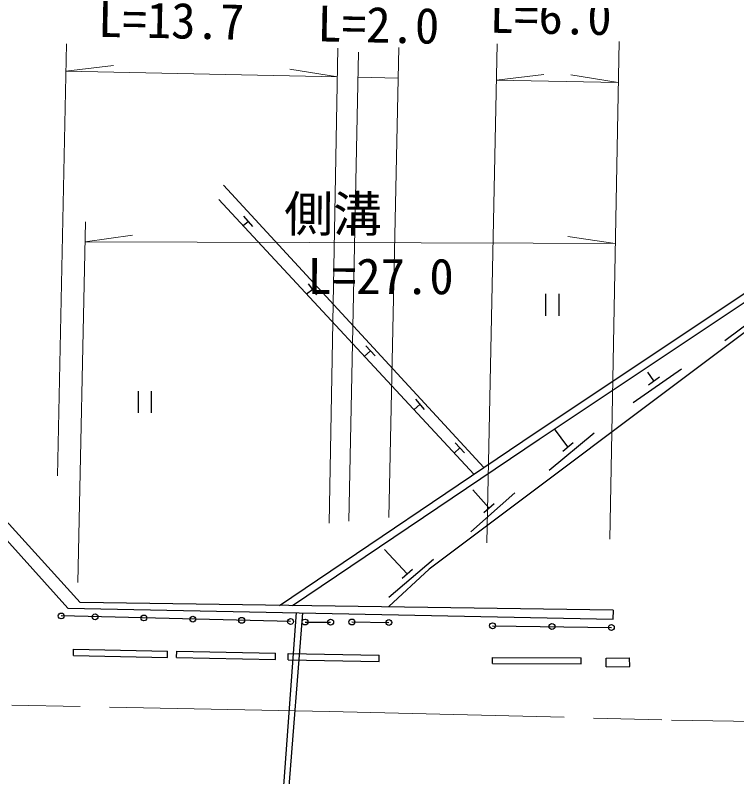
# Model space of a CAD drawing. Units: millimetres at full size, sheet at 1:1000; details may follow other scales. Extents: x 40000 to 680000, y 20000 to 380000.
# Drawn here: x 403880 to 440784, y 279052 to 318024 of the extents above; entities that cross this region are included whole.
import ezdxf
from ezdxf.enums import TextEntityAlignment as Align

# ---------------------------------------------------------------- set-up
doc = ezdxf.new("R2010")
doc.units = ezdxf.units.MM
doc.header["$LTSCALE"] = 1000
doc.linetypes.add('CHAIN', pattern=[18.5, 12, -1.5, 3.5, -1.5])
for name, color, linetype, lineweight in [('M-BGD', 7, 'Continuous', 25), ('M-BMK', 2, 'CHAIN', 13), ('M-STR-HTXT', 7, 'Continuous', 13)]:
    doc.layers.add(name, color=color, linetype=linetype, lineweight=lineweight)
doc.styles.add('ＭＳ ゴシック', font='')
doc.styles.get('ＭＳ ゴシック').set_extended_font_data('MS Gothic')

msp = doc.modelspace()

# ---------------------------------------------------------------- linework, layer by layer
at = {"layer": 'M-BGD'}
for p, q in [((414533, 309329), (427848, 294880)), ((427329, 294530), (414285, 308598)), ((416036, 307211), (415570, 307734)), ((415803, 307472), (415543, 307241)), ((419096, 303994), (418781, 303748)), ((419312, 303718), (418881, 304270)), ((431010, 303763), (431010, 302645)), ((431676, 303763), (431676, 302645)), ((440177, 301383), (442578, 303182)), ((422286, 300590), (421816, 301109)), ((422051, 300849), (421735, 300563)), ((435493, 298211), (437952, 299929)), ((436551, 299316), (436242, 299757)), ((436264, 299115), (436838, 299516)), ((410162, 298792), (410162, 297674)), ((410829, 298792), (410829, 297674)), ((424815, 297842), (424369, 298381)), ((424592, 298112), (424261, 297838)), ((431189, 294743), (433497, 296659)), ((432151, 295932), (431454, 296850)), ((426616, 295883), (426322, 295615)), ((426852, 295625), (426380, 296142)), ((431882, 295708), (432421, 296155)), ((427178, 291593), (429431, 293574)), ((428106, 292809), (427286, 293742)), ((427844, 292578), (428369, 293040)), ((423931, 289444), (422773, 290687)), ((422983, 288243), (425267, 290188)), ((423664, 289217), (424197, 289671)), ((417961, 286995), (406233, 287282)), ((418241, 287450), (417267, 273916)), ((418581, 287443), (417504, 273912)), ((434469, 287124), (434475, 287577)), ((418701, 286970), (420013, 286966)), ((421100, 286974), (422989, 286948)), ((428295, 286781), (434372, 286695)), ((406857, 285251), (406864, 285581)), ((406864, 285581), (411674, 285487)), ((411667, 285158), (411674, 285487)), ((412134, 285149), (412140, 285478)), ((412140, 285478), (417193, 285380)), ((417187, 285051), (417193, 285380)), ((417835, 285039), (417842, 285368)), ((417842, 285368), (422499, 285278)), ((422493, 284948), (422499, 285278)), ((406857, 285251), (411667, 285158)), ((412134, 285149), (417187, 285051)), ((417835, 285039), (422493, 284948)), ((428287, 284842), (428288, 285156)), ((428288, 285156), (432821, 285140)), ((432820, 284826), (432821, 285140)), ((434110, 285129), (435304, 285137)), ((434113, 284679), (434110, 285129)), ((435307, 284688), (435304, 285137)), ((428287, 284842), (432820, 284826)), ((434113, 284679), (435307, 284688))]:
    msp.add_line(p, q, dxfattribs=at)
for points in [[(434463, 287578), (407204, 287973), (395456, 300910), (387852, 309438)], [(387161, 309294), (406573, 287684), (434469, 287124)], [(417393, 287825), (430466, 296647), (443403, 305269), (446605, 307787), (448659, 309201)], [(418057, 287816), (430678, 296332), (443625, 304962), (446830, 307481), (448874, 308889)], [(452841, 287220), (454594, 288959), (454177, 289580), (453751, 289973), (450556, 287674), (459042, 297516), (447709, 306389), (441579, 302074), (425054, 289674), (422981, 287770)]]:
    msp.add_lwpolyline(points, dxfattribs=at)
for centre in [(406233, 287282), (407963, 287240), (410463, 287179), (412962, 287117), (415461, 287056), (417961, 286995), (418701, 286970), (420013, 286966), (421100, 286974), (422989, 286948), (428295, 286781), (431334, 286738), (434372, 286695)]:
    msp.add_circle(centre, 150, dxfattribs=at)
at = {"layer": 'M-BMK'}
msp.add_lwpolyline([(287587, 284836), (305190, 284484), (320269, 284186), (339938, 283989), (358183, 283677), (371711, 283327), (419960, 282400), (437438, 281957), (458566, 281534), (471549, 281238), (504515, 280575), (526986, 280232), (554111, 279850), (571454, 279581)], dxfattribs=at)
at = {"layer": 'M-STR-HTXT'}
for p, q in [((406501, 316561), (406043, 294447)), ((428525, 316567), (428004, 291028)), ((434284, 291209), (434765, 316672)), ((419930, 292023), (420383, 316335)), ((421432, 316133), (420947, 292125)), ((422987, 292317), (423496, 316372)), ((406472, 315158), (408910, 315449)), ((420356, 314870), (406472, 315158)), ((420356, 314870), (417932, 315262)), ((428487, 314703), (430924, 314995)), ((434725, 314575), (432301, 314967)), ((423463, 314809), (421406, 314850)), ((434725, 314575), (428487, 314703)), ((407086, 288993), (407475, 307445)), ((407453, 306429), (409885, 306763)), ((434570, 306345), (432140, 306694))]:
    msp.add_line(p, q, dxfattribs=at)
msp.add_lwpolyline([(407453, 306429), (430366, 306358), (434570, 306345)], dxfattribs=at)

# ---------------------------------------------------------------- texts
at = {"layer": 'M-STR-HTXT', "style": 'ＭＳ ゴシック'}
for s, rotation, p in [('L=6.0', 358.831, (428122, 316582)), ('L=13.7   L=2.0', 358.812, (408087, 316372)), ('側溝', 359.823, (417634, 306397)), ('L=27.0', 359.823, (418822, 303216))]:
    msp.add_text(s, height=1833, rotation=rotation, dxfattribs=at).set_placement(p, align=Align.BOTTOM_LEFT)

doc.saveas('drawing.dxf')
